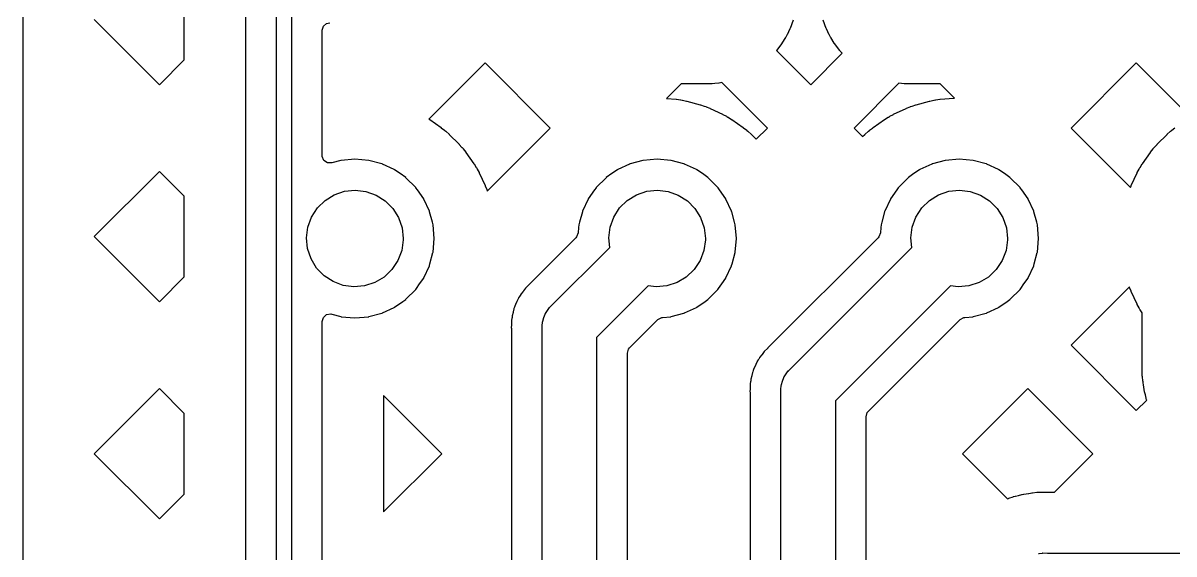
# Model space of a CAD drawing. Extents: x 124.5 to 210, y -114.5 to -26.5.
# Drawn here: x 124.51 to 143.55, y -99.1 to -90.31 of the extents above; entities that cross this region are included whole.
import ezdxf

# ---------------------------------------------------------------- set-up
doc = ezdxf.new("R2010")
doc.units = 0
doc.layers.add('BLACK', color=7, linetype='CONTINUOUS')

msp = doc.modelspace()

# ---------------------------------------------------------------- linework, layer by layer
at = {"layer": 'BLACK', "linetype": 'CONTINUOUS'}
for p, q in [((124.508, -110.935), (124.508, -30.0651)), ((128.191, -68.9998), (128.191, -108.557)), ((128.7, -108.635), (128.7, -68.964)), ((128.95, -69.0158), (128.95, -108.584)), ((127.177, -90.9241), (127.177, -89.589)), ((125.687, -90.2566), (126.766, -91.3356)), ((137.251, -90.2663), (137.2, -90.4026)), ((137.8, -90.4026), (137.749, -90.2663)), ((129.458, -90.4345), (129.479, -90.3664)), ((129.458, -92.5062), (129.458, -90.4345)), ((129.479, -90.3664), (129.532, -90.3199)), ((129.532, -90.3199), (129.584, -90.3085)), ((137.197, -90.4109), (137.152, -90.5094)), ((137.2, -90.4026), (137.197, -90.4109)), ((137.803, -90.4109), (137.8, -90.4026)), ((137.848, -90.5094), (137.803, -90.4109)), ((137.062, -90.6548), (136.976, -90.7694)), ((137.067, -90.6475), (137.062, -90.6548)), ((137.126, -90.5564), (137.067, -90.6475)), ((137.13, -90.5487), (137.126, -90.5564)), ((137.147, -90.5174), (137.13, -90.5487)), ((137.152, -90.5094), (137.147, -90.5174)), ((137.853, -90.5174), (137.848, -90.5094)), ((137.87, -90.5487), (137.853, -90.5174)), ((137.874, -90.5564), (137.87, -90.5487)), ((137.933, -90.6475), (137.874, -90.5564)), ((137.938, -90.6548), (137.933, -90.6475)), ((138.025, -90.7714), (137.938, -90.6548)), ((136.976, -90.7694), (137.542, -91.3356)), ((137.542, -91.3356), (138.063, -90.8151)), ((138.031, -90.7784), (138.025, -90.7714)), ((138.063, -90.8151), (138.031, -90.7784)), ((126.766, -91.3356), (127.177, -90.9241)), ((132.154, -90.9736), (131.225, -91.903)), ((133.233, -92.0526), (132.154, -90.9736)), ((142.93, -90.9736), (141.851, -92.0526)), ((143.827, -91.8702), (142.93, -90.9736)), ((135.397, -91.3225), (135.157, -91.5624)), ((135.848, -91.3225), (135.397, -91.3225)), ((135.852, -91.3225), (135.848, -91.3225)), ((135.893, -91.3213), (135.852, -91.3225)), ((135.896, -91.3212), (135.893, -91.3213)), ((135.91, -91.3205), (135.896, -91.3212)), ((135.913, -91.3202), (135.91, -91.3205)), ((135.954, -91.3169), (135.913, -91.3202)), ((135.958, -91.3166), (135.954, -91.3169)), ((136.02, -91.3098), (135.958, -91.3166)), ((136.028, -91.3087), (136.02, -91.3098)), ((136.074, -91.3008), (136.028, -91.3087)), ((136.825, -92.0526), (136.074, -91.3008)), ((139, -91.312), (138.259, -92.0526)), ((139.042, -91.3166), (139, -91.312)), ((139.046, -91.3169), (139.042, -91.3166)), ((139.087, -91.3202), (139.046, -91.3169)), ((139.09, -91.3205), (139.087, -91.3202)), ((139.104, -91.3212), (139.09, -91.3205)), ((139.107, -91.3213), (139.104, -91.3212)), ((139.148, -91.3225), (139.107, -91.3213)), ((139.152, -91.3225), (139.148, -91.3225)), ((139.687, -91.3225), (139.152, -91.3225)), ((139.921, -91.5558), (139.687, -91.3225)), ((135.157, -91.5624), (135.316, -91.5763)), ((135.316, -91.5763), (135.322, -91.5769)), ((135.322, -91.5769), (135.388, -91.5856)), ((135.388, -91.5856), (135.393, -91.5864)), ((135.393, -91.5864), (135.415, -91.5902)), ((135.415, -91.5902), (135.42, -91.5913)), ((135.42, -91.5913), (135.485, -91.6057)), ((135.485, -91.6057), (135.491, -91.607)), ((135.491, -91.607), (135.712, -91.6663)), ((139.288, -91.6663), (139.509, -91.607)), ((139.509, -91.607), (139.515, -91.6057)), ((139.515, -91.6057), (139.58, -91.5913)), ((139.58, -91.5913), (139.585, -91.5902)), ((139.585, -91.5902), (139.607, -91.5864)), ((139.607, -91.5864), (139.612, -91.5856)), ((139.612, -91.5856), (139.678, -91.5769)), ((139.678, -91.5769), (139.684, -91.5763)), ((139.684, -91.5763), (139.912, -91.5564)), ((139.912, -91.5564), (139.917, -91.556)), ((139.917, -91.556), (139.921, -91.5558)), ((135.712, -91.6663), (135.717, -91.6678)), ((135.717, -91.6678), (135.78, -91.6878)), ((135.78, -91.6878), (135.786, -91.6896)), ((135.786, -91.6896), (135.806, -91.6971)), ((135.806, -91.6971), (135.811, -91.6991)), ((135.811, -91.6991), (135.873, -91.7245)), ((135.873, -91.7245), (135.878, -91.7267)), ((135.878, -91.7267), (136.085, -91.8235)), ((138.915, -91.8235), (139.122, -91.7267)), ((139.122, -91.7267), (139.127, -91.7245)), ((139.127, -91.7245), (139.189, -91.6991)), ((139.189, -91.6991), (139.194, -91.6971)), ((139.194, -91.6971), (139.214, -91.6896)), ((139.214, -91.6896), (139.22, -91.6878)), ((139.22, -91.6878), (139.283, -91.6678)), ((139.283, -91.6678), (139.288, -91.6663)), ((131.225, -91.903), (131.234, -91.9088)), ((131.234, -91.9088), (131.238, -91.9119)), ((131.238, -91.9119), (131.426, -92.0432)), ((136.085, -91.8235), (136.09, -91.8259)), ((136.09, -91.8259), (136.149, -91.8566)), ((136.149, -91.8566), (136.154, -91.8593)), ((136.154, -91.8593), (136.173, -91.8702)), ((136.173, -91.8702), (136.178, -91.8731)), ((136.178, -91.8731), (136.234, -91.9088)), ((136.234, -91.9088), (136.238, -91.9119)), ((136.238, -91.9119), (136.426, -92.0432)), ((138.574, -92.0432), (138.762, -91.9119)), ((138.762, -91.9119), (138.766, -91.9088)), ((138.766, -91.9088), (138.822, -91.8731)), ((138.822, -91.8731), (138.827, -91.8702)), ((138.827, -91.8702), (138.846, -91.8593)), ((138.846, -91.8593), (138.851, -91.8566)), ((138.851, -91.8566), (138.91, -91.8259)), ((138.91, -91.8259), (138.915, -91.8235)), ((131.426, -92.0432), (131.43, -92.0464)), ((131.43, -92.0464), (131.483, -92.0869)), ((131.483, -92.0869), (131.487, -92.0904)), ((131.487, -92.0904), (131.504, -92.1045)), ((131.504, -92.1045), (131.508, -92.1081)), ((131.508, -92.1081), (131.557, -92.153)), ((131.557, -92.153), (131.561, -92.1568)), ((131.561, -92.1568), (131.723, -92.3187)), ((132.191, -93.0951), (133.233, -92.0526)), ((136.426, -92.0432), (136.43, -92.0464)), ((136.43, -92.0464), (136.483, -92.0869)), ((136.483, -92.0869), (136.487, -92.0904)), ((136.487, -92.0904), (136.504, -92.1045)), ((136.504, -92.1045), (136.508, -92.1081)), ((136.508, -92.1081), (136.557, -92.153)), ((136.557, -92.153), (136.561, -92.1568)), ((136.561, -92.1568), (136.641, -92.2367)), ((136.641, -92.2367), (136.825, -92.0526)), ((138.259, -92.0526), (138.401, -92.1944)), ((138.401, -92.1944), (138.439, -92.1568)), ((138.439, -92.1568), (138.443, -92.153)), ((138.443, -92.153), (138.492, -92.1081)), ((138.492, -92.1081), (138.496, -92.1045)), ((138.496, -92.1045), (138.513, -92.0904)), ((138.513, -92.0904), (138.517, -92.0869)), ((138.517, -92.0869), (138.562, -92.0526)), ((138.562, -92.0526), (138.57, -92.0464)), ((138.57, -92.0464), (138.574, -92.0432)), ((141.851, -92.0526), (142.833, -93.0344)), ((143.277, -92.3187), (143.439, -92.1568)), ((143.439, -92.1568), (143.443, -92.153)), ((143.443, -92.153), (143.492, -92.1081)), ((143.492, -92.1081), (143.496, -92.1045)), ((143.496, -92.1045), (143.513, -92.0904)), ((143.513, -92.0904), (143.517, -92.0869)), ((143.517, -92.0869), (143.57, -92.0464)), ((131.723, -92.3187), (131.727, -92.3227)), ((131.727, -92.3227), (131.772, -92.3717)), ((143.228, -92.3717), (143.273, -92.3227)), ((143.273, -92.3227), (143.277, -92.3187)), ((129.459, -92.5212), (129.458, -92.5062)), ((129.487, -92.5865), (129.459, -92.5212)), ((131.772, -92.3717), (131.776, -92.3758)), ((131.776, -92.3758), (131.79, -92.3926)), ((131.79, -92.3926), (131.793, -92.3969)), ((131.793, -92.3969), (131.834, -92.4497)), ((131.834, -92.4497), (131.837, -92.4541)), ((131.837, -92.4541), (131.968, -92.6416)), ((143.032, -92.6416), (143.163, -92.4541)), ((143.163, -92.4541), (143.166, -92.4497)), ((143.166, -92.4497), (143.207, -92.3969)), ((143.207, -92.3969), (143.21, -92.3926)), ((143.21, -92.3926), (143.224, -92.3758)), ((143.224, -92.3758), (143.228, -92.3717)), ((129.546, -92.6262), (129.487, -92.5865)), ((129.617, -92.6279), (129.546, -92.6262)), ((129.767, -92.5879), (129.617, -92.6279)), ((129.772, -92.5865), (129.767, -92.5879)), ((129.767, -92.5879), (129.767, -92.5879)), ((130, -92.5665), (129.772, -92.5865)), ((130.228, -92.5865), (130, -92.5665)), ((130.233, -92.5879), (130.228, -92.5865)), ((130.444, -92.6443), (130.233, -92.5879)), ((130.233, -92.5879), (130.233, -92.5879)), ((130.449, -92.6457), (130.444, -92.6443)), ((130.444, -92.6443), (130.444, -92.6443)), ((130.454, -92.648), (130.449, -92.6457)), ((130.652, -92.7402), (130.454, -92.648)), ((130.454, -92.648), (130.454, -92.648)), ((130.657, -92.7425), (130.652, -92.7402)), ((130.652, -92.7402), (130.652, -92.7402)), ((130.749, -92.8068), (130.657, -92.7425)), ((131.968, -92.6416), (131.971, -92.6462)), ((131.971, -92.6462), (132.007, -92.7023)), ((132.007, -92.7023), (132.01, -92.707)), ((132.01, -92.707), (132.021, -92.726)), ((132.021, -92.726), (132.023, -92.7308)), ((132.023, -92.7308), (132.054, -92.7898)), ((134.343, -92.7425), (134.251, -92.8068)), ((134.348, -92.7402), (134.343, -92.7425)), ((134.546, -92.648), (134.348, -92.7402)), ((134.348, -92.7402), (134.348, -92.7402)), ((134.551, -92.6457), (134.546, -92.648)), ((134.546, -92.648), (134.546, -92.648)), ((134.556, -92.6443), (134.551, -92.6457)), ((134.767, -92.5879), (134.556, -92.6443)), ((134.556, -92.6443), (134.556, -92.6443)), ((134.772, -92.5865), (134.767, -92.5879)), ((134.767, -92.5879), (134.767, -92.5879)), ((135, -92.5665), (134.772, -92.5865)), ((135.228, -92.5865), (135, -92.5665)), ((135.233, -92.5879), (135.228, -92.5865)), ((135.444, -92.6443), (135.233, -92.5879)), ((135.233, -92.5879), (135.233, -92.5879)), ((135.449, -92.6457), (135.444, -92.6443)), ((135.444, -92.6443), (135.444, -92.6443)), ((135.454, -92.648), (135.449, -92.6457)), ((135.652, -92.7402), (135.454, -92.648)), ((135.454, -92.648), (135.454, -92.648)), ((135.657, -92.7425), (135.652, -92.7402)), ((135.652, -92.7402), (135.652, -92.7402)), ((135.749, -92.8068), (135.657, -92.7425)), ((139.343, -92.7425), (139.251, -92.8068)), ((139.348, -92.7402), (139.343, -92.7425)), ((139.546, -92.648), (139.348, -92.7402)), ((139.348, -92.7402), (139.348, -92.7402)), ((139.551, -92.6457), (139.546, -92.648)), ((139.546, -92.648), (139.546, -92.648)), ((139.556, -92.6443), (139.551, -92.6457)), ((139.767, -92.5879), (139.556, -92.6443)), ((139.556, -92.6443), (139.556, -92.6443)), ((139.772, -92.5865), (139.767, -92.5879)), ((139.767, -92.5879), (139.767, -92.5879)), ((140, -92.5665), (139.772, -92.5865)), ((140.228, -92.5865), (140, -92.5665)), ((140.233, -92.5879), (140.228, -92.5865)), ((140.444, -92.6443), (140.233, -92.5879)), ((140.233, -92.5879), (140.233, -92.5879)), ((140.449, -92.6457), (140.444, -92.6443)), ((140.444, -92.6443), (140.444, -92.6443)), ((140.454, -92.648), (140.449, -92.6457)), ((140.652, -92.7402), (140.454, -92.648)), ((140.454, -92.648), (140.454, -92.648)), ((140.657, -92.7425), (140.652, -92.7402)), ((140.652, -92.7402), (140.652, -92.7402)), ((140.749, -92.8068), (140.657, -92.7425)), ((142.946, -92.7898), (142.977, -92.7308)), ((142.977, -92.7308), (142.979, -92.726)), ((142.979, -92.726), (142.99, -92.707)), ((142.99, -92.707), (142.993, -92.7023)), ((142.993, -92.7023), (143.029, -92.6462)), ((143.029, -92.6462), (143.032, -92.6416)), ((126.766, -92.7696), (125.687, -93.8487)), ((127.177, -93.1811), (126.766, -92.7696)), ((130.84, -92.8706), (130.749, -92.8068)), ((130.844, -92.8738), (130.84, -92.8706)), ((130.84, -92.8706), (130.84, -92.8706)), ((131.006, -93.0357), (130.844, -92.8738)), ((132.054, -92.7898), (132.057, -92.7947)), ((132.057, -92.7947), (132.153, -93.0022)), ((134.156, -92.8738), (133.994, -93.0357)), ((134.16, -92.8706), (134.156, -92.8738)), ((134.251, -92.8068), (134.16, -92.8706)), ((134.16, -92.8706), (134.16, -92.8706)), ((135.84, -92.8706), (135.749, -92.8068)), ((135.844, -92.8738), (135.84, -92.8706)), ((135.84, -92.8706), (135.84, -92.8706)), ((136.006, -93.0357), (135.844, -92.8738)), ((139.156, -92.8738), (138.994, -93.0357)), ((139.16, -92.8706), (139.156, -92.8738)), ((139.251, -92.8068), (139.16, -92.8706)), ((139.16, -92.8706), (139.16, -92.8706)), ((140.84, -92.8706), (140.749, -92.8068)), ((140.844, -92.8738), (140.84, -92.8706)), ((140.84, -92.8706), (140.84, -92.8706)), ((141.006, -93.0357), (140.844, -92.8738)), ((142.847, -93.0022), (142.943, -92.7947)), ((142.943, -92.7947), (142.946, -92.7898)), ((129.659, -93.1561), (129.828, -93.0987)), ((129.828, -93.0987), (130.006, -93.08)), ((130.006, -93.08), (130.183, -93.1011)), ((130.183, -93.1011), (130.351, -93.161)), ((131.009, -93.0402), (131.006, -93.0357)), ((131.034, -93.0758), (131.009, -93.0402)), ((131.009, -93.0402), (131.009, -93.0402)), ((131.138, -93.2233), (131.034, -93.0758)), ((132.153, -93.0022), (132.155, -93.0073)), ((132.155, -93.0073), (132.181, -93.0687)), ((132.181, -93.0687), (132.183, -93.0738)), ((132.183, -93.0738), (132.19, -93.0944)), ((132.19, -93.0944), (132.191, -93.0951)), ((133.966, -93.0758), (133.862, -93.2233)), ((133.991, -93.0402), (133.966, -93.0758)), ((133.994, -93.0357), (133.991, -93.0402)), ((133.991, -93.0402), (133.991, -93.0402)), ((134.659, -93.1561), (134.828, -93.0987)), ((134.828, -93.0987), (135.006, -93.08)), ((135.006, -93.08), (135.183, -93.1011)), ((135.183, -93.1011), (135.351, -93.161)), ((136.009, -93.0402), (136.006, -93.0357)), ((136.034, -93.0758), (136.009, -93.0402)), ((136.009, -93.0402), (136.009, -93.0402)), ((136.138, -93.2233), (136.034, -93.0758)), ((138.966, -93.0758), (138.862, -93.2233)), ((138.991, -93.0402), (138.966, -93.0758)), ((138.994, -93.0357), (138.991, -93.0402)), ((138.991, -93.0402), (138.991, -93.0402)), ((139.659, -93.1561), (139.828, -93.0987)), ((139.828, -93.0987), (140.006, -93.08)), ((140.006, -93.08), (140.183, -93.1011)), ((140.183, -93.1011), (140.351, -93.161)), ((141.009, -93.0402), (141.006, -93.0357)), ((141.034, -93.0758), (141.009, -93.0402)), ((141.009, -93.0402), (141.009, -93.0402)), ((141.138, -93.2233), (141.034, -93.0758)), ((142.833, -93.0344), (142.845, -93.0073)), ((142.845, -93.0073), (142.847, -93.0022)), ((127.177, -94.5162), (127.177, -93.1811)), ((129.38, -93.3744), (129.507, -93.2496)), ((129.507, -93.2496), (129.659, -93.1561)), ((130.351, -93.161), (130.501, -93.2565)), ((130.501, -93.2565), (130.627, -93.3831)), ((131.14, -93.2282), (131.138, -93.2233)), ((131.232, -93.4258), (131.14, -93.2282)), ((131.14, -93.2282), (131.14, -93.2282)), ((133.86, -93.2282), (133.768, -93.4258)), ((133.862, -93.2233), (133.86, -93.2282)), ((133.86, -93.2282), (133.86, -93.2282)), ((134.38, -93.3744), (134.507, -93.2496)), ((134.507, -93.2496), (134.659, -93.1561)), ((135.351, -93.161), (135.501, -93.2565)), ((135.501, -93.2565), (135.627, -93.3831)), ((136.14, -93.2282), (136.138, -93.2233)), ((136.232, -93.4258), (136.14, -93.2282)), ((136.14, -93.2282), (136.14, -93.2282)), ((138.86, -93.2282), (138.768, -93.4258)), ((138.862, -93.2233), (138.86, -93.2282)), ((138.86, -93.2282), (138.86, -93.2282)), ((139.38, -93.3744), (139.507, -93.2496)), ((139.507, -93.2496), (139.659, -93.1561)), ((140.351, -93.161), (140.501, -93.2565)), ((140.501, -93.2565), (140.627, -93.3831)), ((141.14, -93.2282), (141.138, -93.2233)), ((141.232, -93.4258), (141.14, -93.2282)), ((141.14, -93.2282), (141.14, -93.2282)), ((129.283, -93.5243), (129.38, -93.3744)), ((130.627, -93.3831), (130.721, -93.5343)), ((131.234, -93.4308), (131.232, -93.4258)), ((131.236, -93.4361), (131.234, -93.4308)), ((131.282, -93.6107), (131.236, -93.4361)), ((131.236, -93.4361), (131.236, -93.4361)), ((133.764, -93.4361), (133.718, -93.6107)), ((133.766, -93.4308), (133.764, -93.4361)), ((133.764, -93.4361), (133.764, -93.4361)), ((133.768, -93.4258), (133.766, -93.4308)), ((134.283, -93.5243), (134.38, -93.3744)), ((135.627, -93.3831), (135.721, -93.5343)), ((136.234, -93.4308), (136.232, -93.4258)), ((136.236, -93.4361), (136.234, -93.4308)), ((136.282, -93.6107), (136.236, -93.4361)), ((136.236, -93.4361), (136.236, -93.4361)), ((138.764, -93.4361), (138.718, -93.6107)), ((138.766, -93.4308), (138.764, -93.4361)), ((138.764, -93.4361), (138.764, -93.4361)), ((138.768, -93.4258), (138.766, -93.4308)), ((139.283, -93.5243), (139.38, -93.3744)), ((140.627, -93.3831), (140.721, -93.5343)), ((141.234, -93.4308), (141.232, -93.4258)), ((141.236, -93.4361), (141.234, -93.4308)), ((141.282, -93.6107), (141.236, -93.4361)), ((141.236, -93.4361), (141.236, -93.4361)), ((129.2, -93.8688), (129.222, -93.6919)), ((129.222, -93.6919), (129.283, -93.5243)), ((130.721, -93.5343), (130.78, -93.7028)), ((130.78, -93.7028), (130.8, -93.88)), ((131.294, -93.6519), (131.282, -93.6107)), ((131.313, -93.88), (131.294, -93.6519)), ((133.702, -93.7), (133.695, -93.7883)), ((133.706, -93.6519), (133.702, -93.7)), ((133.718, -93.6107), (133.706, -93.6519)), ((134.2, -93.8688), (134.222, -93.6919)), ((134.222, -93.6919), (134.283, -93.5243)), ((135.721, -93.5343), (135.78, -93.7028)), ((135.78, -93.7028), (135.8, -93.88)), ((136.294, -93.6519), (136.282, -93.6107)), ((136.313, -93.88), (136.294, -93.6519)), ((138.702, -93.7), (138.695, -93.7883)), ((138.706, -93.6519), (138.702, -93.7)), ((138.718, -93.6107), (138.706, -93.6519)), ((139.2, -93.8688), (139.222, -93.6919)), ((139.222, -93.6919), (139.283, -93.5243)), ((140.721, -93.5343), (140.78, -93.7028)), ((140.78, -93.7028), (140.8, -93.88)), ((141.294, -93.6519), (141.282, -93.6107)), ((141.313, -93.88), (141.294, -93.6519)), ((125.687, -93.8487), (126.766, -94.9277)), ((129.217, -94.0463), (129.2, -93.8688)), ((130.8, -93.88), (130.8, -93.9023)), ((131.294, -94.1081), (131.313, -93.88)), ((133.658, -93.8664), (132.883, -94.6412)), ((133.669, -93.8544), (133.658, -93.8664)), ((133.695, -93.7883), (133.669, -93.8544)), ((134.216, -94.0279), (134.2, -93.8688)), ((135.8, -93.88), (135.8, -93.9023)), ((136.294, -94.1081), (136.313, -93.88)), ((138.658, -93.8664), (136.833, -95.6912)), ((138.669, -93.8544), (138.658, -93.8664)), ((138.695, -93.7883), (138.669, -93.8544)), ((139.216, -94.0279), (139.2, -93.8688)), ((140.8, -93.88), (140.8, -93.9023)), ((141.294, -94.1081), (141.313, -93.88)), ((129.274, -94.2156), (129.217, -94.0463)), ((130.775, -94.079), (130.712, -94.2457)), ((130.8, -93.9023), (130.775, -94.079)), ((133.232, -95.0118), (134.216, -94.0279)), ((135.775, -94.079), (135.712, -94.2457)), ((135.8, -93.9023), (135.775, -94.079)), ((137.182, -96.0618), (139.216, -94.0279)), ((140.775, -94.079), (140.712, -94.2457)), ((140.8, -93.9023), (140.775, -94.079)), ((129.366, -94.3681), (129.274, -94.2156)), ((130.712, -94.2457), (130.613, -94.3942)), ((131.242, -94.3008), (131.292, -94.1134)), ((131.292, -94.1134), (131.294, -94.1081)), ((131.292, -94.1134), (131.292, -94.1134)), ((135.712, -94.2457), (135.613, -94.3942)), ((136.242, -94.3008), (136.292, -94.1134)), ((136.292, -94.1134), (136.294, -94.1081)), ((136.292, -94.1134), (136.292, -94.1134)), ((140.712, -94.2457), (140.613, -94.3942)), ((141.242, -94.3008), (141.292, -94.1134)), ((141.292, -94.1134), (141.294, -94.1081)), ((141.292, -94.1134), (141.292, -94.1134)), ((129.49, -94.4964), (129.366, -94.3681)), ((130.613, -94.3942), (130.484, -94.5172)), ((131.14, -94.5318), (131.232, -94.3342)), ((131.232, -94.3342), (131.234, -94.3292)), ((131.232, -94.3342), (131.232, -94.3342)), ((131.234, -94.3292), (131.242, -94.3008)), ((135.613, -94.3942), (135.484, -94.5172)), ((136.14, -94.5318), (136.232, -94.3342)), ((136.232, -94.3342), (136.234, -94.3292)), ((136.232, -94.3342), (136.232, -94.3342)), ((136.234, -94.3292), (136.242, -94.3008)), ((140.613, -94.3942), (140.484, -94.5172)), ((141.14, -94.5318), (141.232, -94.3342)), ((141.232, -94.3342), (141.234, -94.3292)), ((141.232, -94.3342), (141.232, -94.3342)), ((141.234, -94.3292), (141.242, -94.3008)), ((126.766, -94.9277), (127.177, -94.5162)), ((129.639, -94.5941), (129.49, -94.4964)), ((129.806, -94.6562), (129.639, -94.5941)), ((130.33, -94.6085), (130.161, -94.6637)), ((130.484, -94.5172), (130.33, -94.6085)), ((131.018, -94.7076), (131.071, -94.6321)), ((131.071, -94.6321), (131.138, -94.5367)), ((131.138, -94.5367), (131.14, -94.5318)), ((131.14, -94.5318), (131.14, -94.5318)), ((132.881, -94.6437), (132.821, -94.7005)), ((132.883, -94.6412), (132.881, -94.6437)), ((135.33, -94.6085), (135.161, -94.6637)), ((135.484, -94.5172), (135.33, -94.6085)), ((136.018, -94.7076), (136.071, -94.6321)), ((136.071, -94.6321), (136.138, -94.5367)), ((136.138, -94.5367), (136.14, -94.5318)), ((136.14, -94.5318), (136.14, -94.5318)), ((140.33, -94.6085), (140.161, -94.6637)), ((140.484, -94.5172), (140.33, -94.6085)), ((141.018, -94.7076), (141.071, -94.6321)), ((141.071, -94.6321), (141.138, -94.5367)), ((141.138, -94.5367), (141.14, -94.5318)), ((141.14, -94.5318), (141.14, -94.5318)), ((129.983, -94.6798), (129.806, -94.6562)), ((130.161, -94.6637), (129.983, -94.6798)), ((130.844, -94.8862), (131.006, -94.7243)), ((131.006, -94.7243), (131.018, -94.7076)), ((132.725, -94.8377), (132.709, -94.86)), ((132.733, -94.8238), (132.725, -94.8377)), ((132.743, -94.8053), (132.733, -94.8238)), ((132.746, -94.7996), (132.743, -94.8053)), ((132.743, -94.8053), (132.743, -94.8053)), ((132.782, -94.755), (132.746, -94.7996)), ((132.788, -94.7477), (132.782, -94.755)), ((132.821, -94.7005), (132.788, -94.7477)), ((134.854, -94.6626), (134, -95.5164)), ((134.983, -94.6798), (134.854, -94.6626)), ((135.161, -94.6637), (134.983, -94.6798)), ((135.844, -94.8862), (136.006, -94.7243)), ((136.006, -94.7243), (136.018, -94.7076)), ((139.854, -94.6626), (137.95, -96.5664)), ((139.983, -94.6798), (139.854, -94.6626)), ((140.161, -94.6637), (139.983, -94.6798)), ((140.844, -94.8862), (141.006, -94.7243)), ((141.006, -94.7243), (141.018, -94.7076)), ((142.815, -94.681), (141.851, -95.6447)), ((142.817, -94.6862), (142.815, -94.681)), ((142.819, -94.6913), (142.817, -94.6862)), ((142.845, -94.7527), (142.819, -94.6913)), ((142.847, -94.7578), (142.845, -94.7527)), ((142.943, -94.9653), (142.847, -94.7578)), ((130.455, -95.1117), (130.652, -95.0198)), ((130.652, -95.0198), (130.657, -95.0175)), ((130.652, -95.0198), (130.652, -95.0198)), ((130.657, -95.0175), (130.795, -94.921)), ((130.795, -94.921), (130.84, -94.8894)), ((130.84, -94.8894), (130.844, -94.8862)), ((130.84, -94.8894), (130.84, -94.8894)), ((132.642, -95.0137), (132.632, -95.0387)), ((132.648, -94.9984), (132.642, -95.0137)), ((132.655, -94.9722), (132.648, -94.9984)), ((132.682, -94.9212), (132.655, -94.9722)), ((132.686, -94.9128), (132.682, -94.9212)), ((132.706, -94.8658), (132.686, -94.9128)), ((132.709, -94.86), (132.706, -94.8658)), ((133.188, -95.0712), (133.222, -95.022)), ((133.222, -95.022), (133.228, -95.0175)), ((133.228, -95.0175), (133.232, -95.0118)), ((135.455, -95.1117), (135.652, -95.0198)), ((135.652, -95.0198), (135.657, -95.0175)), ((135.652, -95.0198), (135.652, -95.0198)), ((135.657, -95.0175), (135.795, -94.921)), ((135.795, -94.921), (135.84, -94.8894)), ((135.84, -94.8894), (135.844, -94.8862)), ((135.84, -94.8894), (135.84, -94.8894)), ((140.455, -95.1117), (140.652, -95.0198)), ((140.652, -95.0198), (140.657, -95.0175)), ((140.652, -95.0198), (140.652, -95.0198)), ((140.657, -95.0175), (140.795, -94.921)), ((140.795, -94.921), (140.84, -94.8894)), ((140.84, -94.8894), (140.844, -94.8862)), ((140.84, -94.8894), (140.84, -94.8894)), ((142.946, -94.9702), (142.943, -94.9653)), ((142.977, -95.0292), (142.946, -94.9702)), ((142.979, -95.034), (142.977, -95.0292)), ((142.99, -95.053), (142.979, -95.034)), ((129.458, -95.2538), (129.479, -95.1856)), ((129.479, -95.1856), (129.532, -95.1392)), ((129.532, -95.1392), (129.602, -95.1291)), ((129.602, -95.1291), (129.617, -95.1321)), ((129.617, -95.1321), (129.767, -95.1721)), ((129.767, -95.1721), (129.767, -95.1721)), ((129.767, -95.1721), (129.772, -95.1735)), ((129.772, -95.1735), (130, -95.1935)), ((130, -95.1935), (130.228, -95.1735)), ((130.228, -95.1735), (130.233, -95.1721)), ((130.233, -95.1721), (130.444, -95.1157)), ((130.233, -95.1721), (130.233, -95.1721)), ((130.444, -95.1157), (130.449, -95.1143)), ((130.444, -95.1157), (130.444, -95.1157)), ((130.449, -95.1143), (130.455, -95.1117)), ((132.597, -95.2026), (132.592, -95.2293)), ((132.6, -95.1865), (132.597, -95.2026)), ((132.602, -95.1594), (132.6, -95.1865)), ((132.618, -95.104), (132.602, -95.1594)), ((132.62, -95.0951), (132.618, -95.104)), ((132.63, -95.0449), (132.62, -95.0951)), ((132.632, -95.0387), (132.63, -95.0449)), ((132.63, -95.0449), (132.63, -95.0449)), ((133.108, -95.2457), (133.128, -95.1892)), ((133.128, -95.1892), (133.146, -95.132)), ((133.146, -95.132), (133.15, -95.1262)), ((133.15, -95.1262), (133.152, -95.1194)), ((133.152, -95.1194), (133.188, -95.0712)), ((134.545, -95.6901), (135.014, -95.2219)), ((135.014, -95.2219), (135.076, -95.1879)), ((135.076, -95.1879), (135.092, -95.1855)), ((135.092, -95.1855), (135.228, -95.1735)), ((135.228, -95.1735), (135.233, -95.1721)), ((135.233, -95.1721), (135.444, -95.1157)), ((135.233, -95.1721), (135.233, -95.1721)), ((135.444, -95.1157), (135.449, -95.1143)), ((135.444, -95.1157), (135.444, -95.1157)), ((135.449, -95.1143), (135.455, -95.1117)), ((138.495, -96.7401), (140.014, -95.2219)), ((140.014, -95.2219), (140.076, -95.1879)), ((140.076, -95.1879), (140.092, -95.1855)), ((140.092, -95.1855), (140.228, -95.1735)), ((140.228, -95.1735), (140.233, -95.1721)), ((140.233, -95.1721), (140.444, -95.1157)), ((140.233, -95.1721), (140.233, -95.1721)), ((140.444, -95.1157), (140.449, -95.1143)), ((140.444, -95.1157), (140.444, -95.1157)), ((140.449, -95.1143), (140.455, -95.1117)), ((142.993, -95.0577), (142.99, -95.053)), ((143.028, -95.1117), (142.993, -95.0577)), ((143.028, -95.972), (143.028, -95.1117)), ((129.458, -100.066), (129.458, -95.2538)), ((132.59, -95.314), (132.587, -95.3535)), ((132.587, -95.3535), (132.589, -95.3715)), ((132.589, -95.3715), (132.591, -95.3825)), ((132.591, -95.2979), (132.59, -95.314)), ((132.592, -95.2293), (132.591, -95.2357)), ((132.591, -95.2357), (132.591, -95.2882)), ((132.591, -95.2882), (132.591, -95.2979)), ((132.591, -95.3825), (132.591, -95.3983)), ((132.591, -95.3983), (132.591, -102.501)), ((133.1, -95.33), (133.106, -95.2596)), ((133.1, -102.764), (133.1, -95.33)), ((133.106, -95.2596), (133.108, -95.2528)), ((133.108, -95.2528), (133.108, -95.2457)), ((134, -95.5164), (134, -102.95)), ((134.508, -95.7792), (134.529, -95.7111)), ((134.508, -100.066), (134.508, -95.7792)), ((134.529, -95.7111), (134.545, -95.6901)), ((136.738, -95.7977), (136.732, -95.805)), ((136.771, -95.7505), (136.738, -95.7977)), ((136.831, -95.6937), (136.771, -95.7505)), ((136.833, -95.6912), (136.831, -95.6937)), ((141.851, -95.6447), (142.93, -96.7238)), ((136.632, -95.9712), (136.605, -96.0222)), ((136.636, -95.9628), (136.632, -95.9712)), ((136.656, -95.9158), (136.636, -95.9628)), ((136.659, -95.91), (136.656, -95.9158)), ((136.675, -95.8877), (136.659, -95.91)), ((136.683, -95.8738), (136.675, -95.8877)), ((136.693, -95.8553), (136.683, -95.8738)), ((136.696, -95.8496), (136.693, -95.8553)), ((136.693, -95.8553), (136.693, -95.8553)), ((136.732, -95.805), (136.696, -95.8496)), ((143.026, -96.0422), (143.028, -95.972)), ((136.568, -96.154), (136.552, -96.2094)), ((136.57, -96.1451), (136.568, -96.154)), ((136.58, -96.0949), (136.57, -96.1451)), ((136.582, -96.0887), (136.58, -96.0949)), ((136.58, -96.0949), (136.58, -96.0949)), ((136.592, -96.0637), (136.582, -96.0887)), ((136.598, -96.0484), (136.592, -96.0637)), ((136.605, -96.0222), (136.598, -96.0484)), ((137.096, -96.182), (137.1, -96.1762)), ((137.1, -96.1762), (137.102, -96.1694)), ((137.102, -96.1694), (137.138, -96.1212)), ((137.138, -96.1212), (137.172, -96.072)), ((137.172, -96.072), (137.178, -96.0675)), ((137.178, -96.0675), (137.182, -96.0618)), ((143.026, -96.0486), (143.026, -96.0422)), ((143.027, -96.1257), (143.026, -96.0486)), ((143.028, -96.1321), (143.027, -96.1257)), ((143.029, -96.1575), (143.028, -96.1321)), ((143.03, -96.1638), (143.029, -96.1575)), ((143.04, -96.2403), (143.03, -96.1638)), ((126.766, -96.3617), (125.687, -97.4408)), ((127.177, -96.7732), (126.766, -96.3617)), ((136.541, -96.3479), (136.539, -96.3798)), ((136.542, -96.2793), (136.541, -96.2857)), ((136.541, -96.2857), (136.541, -96.3382)), ((136.541, -96.3382), (136.541, -96.3479)), ((136.547, -96.2526), (136.542, -96.2793)), ((136.55, -96.2365), (136.547, -96.2526)), ((136.552, -96.2094), (136.55, -96.2282)), ((136.55, -96.2282), (136.55, -96.2365)), ((137.05, -96.38), (137.056, -96.3096)), ((137.056, -96.3096), (137.058, -96.3028)), ((137.058, -96.2957), (137.078, -96.2391)), ((137.058, -96.3028), (137.058, -96.2957)), ((137.078, -96.2391), (137.096, -96.182)), ((141.134, -96.3617), (140.055, -97.4408)), ((142.213, -97.4408), (141.134, -96.3617)), ((143.041, -96.2466), (143.04, -96.2403)), ((143.045, -96.2713), (143.041, -96.2466)), ((143.047, -96.2962), (143.045, -96.2713)), ((143.048, -96.3025), (143.047, -96.2962)), ((143.06, -96.3787), (143.048, -96.3025)), ((131.437, -97.4408), (130.472, -96.4761)), ((130.472, -96.4761), (130.472, -98.4054)), ((136.539, -96.3798), (136.537, -96.4035)), ((136.537, -96.4035), (136.54, -96.4324)), ((136.54, -96.4324), (136.541, -96.4325)), ((136.541, -96.4325), (136.541, -96.4483)), ((136.541, -96.4483), (136.541, -100.534)), ((137.05, -103.15), (137.05, -96.38)), ((142.93, -96.7238), (143.102, -96.5523)), ((143.061, -96.385), (143.06, -96.3787)), ((143.066, -96.41), (143.061, -96.385)), ((143.068, -96.4162), (143.066, -96.41)), ((143.081, -96.4678), (143.068, -96.4162)), ((143.093, -96.5198), (143.081, -96.4678)), ((143.094, -96.526), (143.093, -96.5198)), ((143.101, -96.5505), (143.094, -96.526)), ((143.102, -96.5523), (143.101, -96.5505)), ((137.95, -96.5664), (137.95, -103.15)), ((138.479, -96.7611), (138.495, -96.7401)), ((127.177, -98.1083), (127.177, -96.7732)), ((138.458, -96.8292), (138.479, -96.7611)), ((138.458, -100.534), (138.458, -96.8292)), ((125.687, -97.4408), (126.766, -98.5198)), ((130.472, -98.4054), (131.437, -97.4408)), ((140.055, -97.4408), (140.8, -98.1857)), ((141.577, -98.0775), (142.213, -97.4408)), ((141.21, -98.0896), (141.286, -98.0801)), ((141.286, -98.0801), (141.293, -98.0794)), ((141.293, -98.0794), (141.318, -98.0776)), ((141.318, -98.0776), (141.324, -98.0773)), ((141.324, -98.0773), (141.401, -98.0755)), ((141.401, -98.0755), (141.408, -98.0755)), ((141.408, -98.0755), (141.478, -98.0775)), ((141.478, -98.0775), (141.577, -98.0775)), ((126.766, -98.5198), (127.177, -98.1083)), ((140.8, -98.1857), (140.814, -98.1802)), ((140.814, -98.1802), (140.82, -98.178)), ((140.82, -98.178), (140.893, -98.1532)), ((140.893, -98.1532), (140.9, -98.1514)), ((140.9, -98.1514), (140.924, -98.1444)), ((140.924, -98.1444), (140.93, -98.1428)), ((140.93, -98.1428), (140.982, -98.1309)), ((140.982, -98.1309), (141.034, -98.1176)), ((141.034, -98.1176), (141.04, -98.1161)), ((141.04, -98.1161), (141.065, -98.111)), ((141.065, -98.111), (141.071, -98.1099)), ((141.071, -98.1099), (141.147, -98.0982)), ((141.147, -98.0982), (141.154, -98.0974)), ((141.154, -98.0974), (141.179, -98.0949)), ((141.179, -98.0949), (141.203, -98.0905)), ((141.203, -98.0905), (141.21, -98.0896)), ((141.323, -99.0991), (141.314, -99.1004)), ((141.373, -99.0903), (141.323, -99.0991)), ((141.379, -99.0891), (141.373, -99.0903)), ((141.373, -99.0903), (141.373, -99.0903)), ((141.386, -99.0893), (141.379, -99.0891)), ((141.462, -99.0914), (141.386, -99.0893)), ((141.386, -99.0893), (141.386, -99.0893)), ((141.466, -99.0915), (141.462, -99.0914)), ((146.506, -99.0915), (141.466, -99.0915))]:
    msp.add_line(p, q, dxfattribs=at)

doc.saveas('drawing.dxf')
